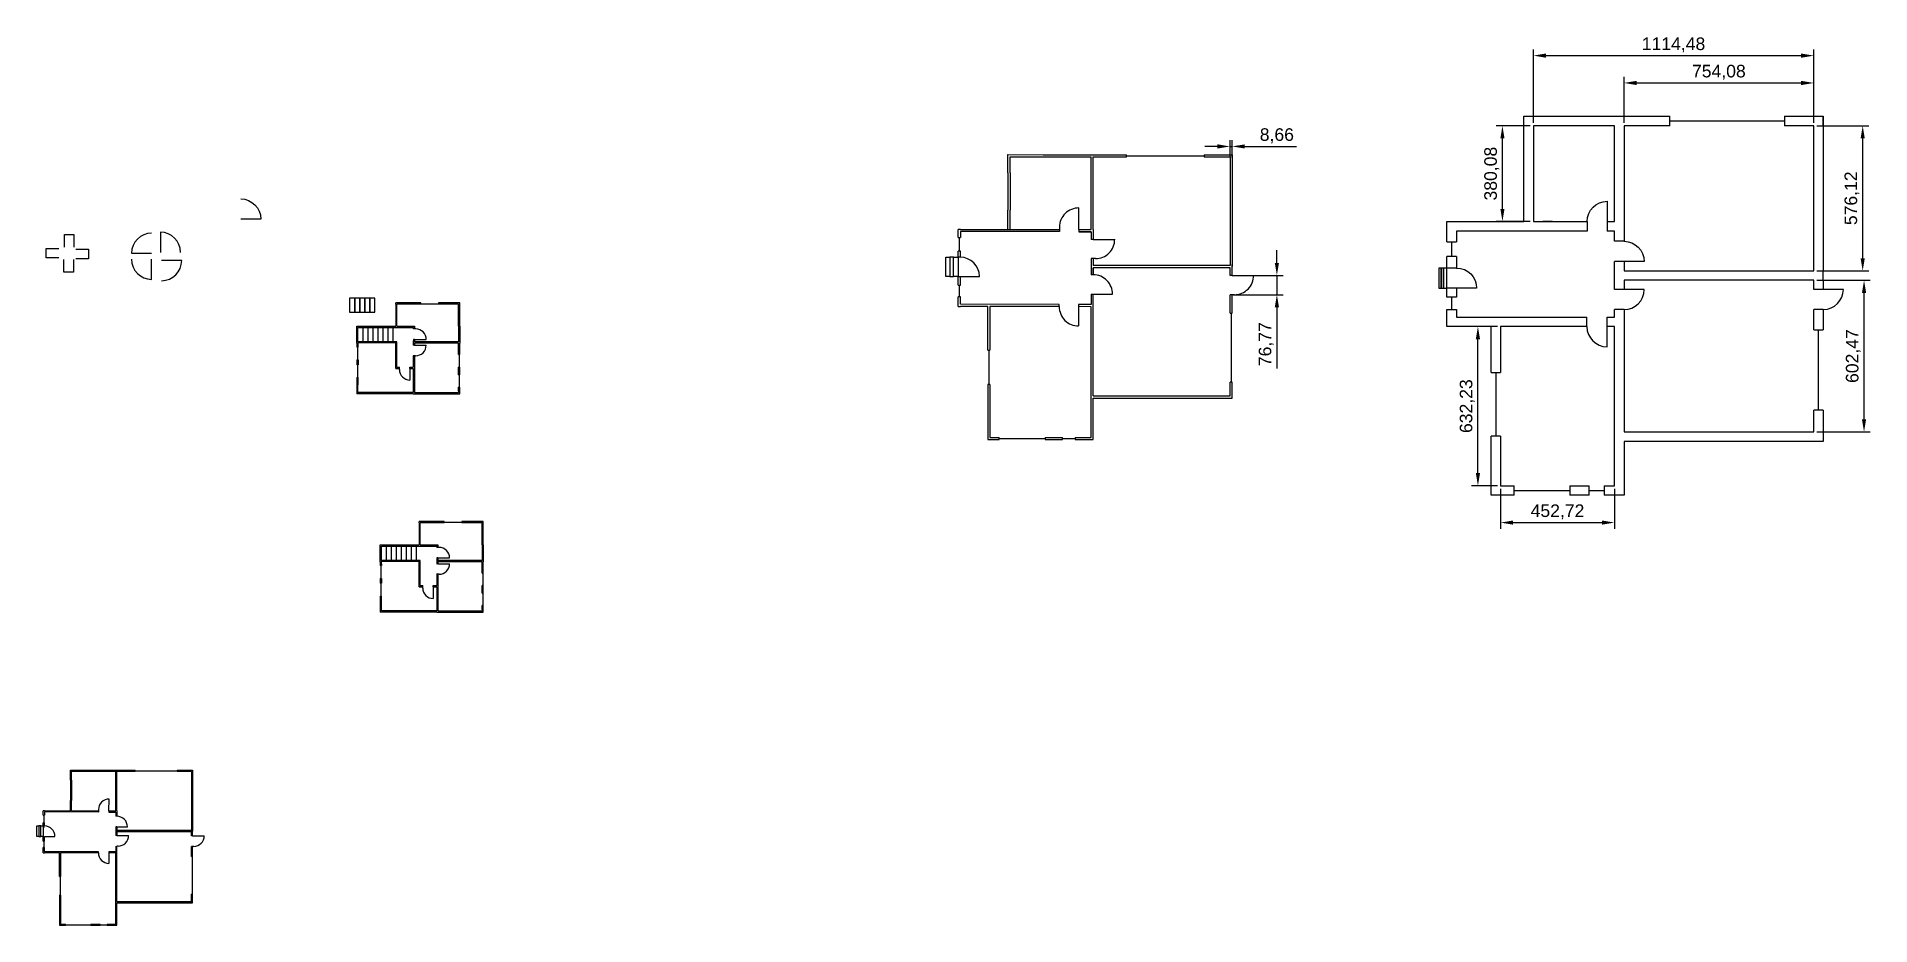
# Model space of a CAD drawing. Header units: millimetres. Extents: x 57 to 7346, y -998 to 2535.
import ezdxf

# ---------------------------------------------------------------- set-up
doc = ezdxf.new("R2010")
doc.units = ezdxf.units.MM
doc.styles.get("Standard").update_dxf_attribs({"font": 'arial.ttf'})
doc.dimstyles.new('М100', dxfattribs={"dimscale": 20, "dimtxt": 2.5, "dimasz": 2.5, "dimexe": 1.25, "dimexo": 0.625, "dimtad": 1, "dimtxsty": 'Standard', "dimcen": 2.5, "dimadec": 0, "dimazin": 0, "dimtfac": 1, "dimtmove": 0, "dimatfit": 3, "dimfxl": 1, "dimarcsym": 0})

# ---------------------------------------------------------------- blocks, each defined once
blk = doc.blocks.new('*D9')
at = {"color": 0, "lineweight": -2, "transparency": 16777216}
for p, q in [((4800.8, 2054.6), (4800.9, 2123.4)), ((4809.5, 2054.6), (4809.5, 2123.4)), ((4750.8, 2098.4), (4700.8, 2098.5)), ((4800.8, 2098.4), (4809.5, 2098.4)), ((4859.5, 2098.4), (5064.4, 2098.3))]:
    blk.add_line(p, q, dxfattribs=at)
at = {"color": 0, "transparency": 16777216}
for points in [[(4750.8, 2106.8), (4750.8, 2090.1), (4800.8, 2098.4)], [(4859.5, 2106.7), (4859.5, 2090.1), (4809.5, 2098.4)]]:
    blk.add_solid(points, dxfattribs=at)
at = {"layer": 'Defpoints', "color": 0, "transparency": 16777216}
for p in [(4800.8, 2042.1), (4809.5, 2098.4), (4809.5, 2042.1)]:
    blk.add_point(p, dxfattribs=at)
at = {"color": 0, "transparency": 16777216, "insert": (4987, 2140.9), "char_height": 50, "attachment_point": 5, "rotation": 359.97818}
blk.add_mtext('8,66', dxfattribs=at)
blk = doc.blocks.new('*D10')
at = {"color": 0, "lineweight": -2, "transparency": 16777216}
for p, q in [((4987.1, 1635.7), (4987.1, 1685.7)), ((4813.3, 1585.7), (5012.1, 1585.7)), ((4987.1, 1585.7), (4987.1, 1509)), ((4813.3, 1509), (5012.1, 1509)), ((4987.1, 1459), (4987.1, 1215.6))]:
    blk.add_line(p, q, dxfattribs=at)
at = {"color": 0, "transparency": 16777216}
for points in [[(4978.7, 1635.7), (4995.4, 1635.7), (4987.1, 1585.7)], [(4978.7, 1459), (4995.4, 1459), (4987.1, 1509)]]:
    blk.add_solid(points, dxfattribs=at)
at = {"layer": 'Defpoints', "color": 0, "transparency": 16777216}
for p in [(4800.8, 1585.7), (4800.8, 1509), (4987.1, 1509)]:
    blk.add_point(p, dxfattribs=at)
at = {"color": 0, "transparency": 16777216, "insert": (4944.5, 1312.3), "char_height": 50, "attachment_point": 5, "rotation": 90}
blk.add_mtext('76,77', dxfattribs=at)
blk = doc.blocks.new('*D13')
at = {"color": 0, "lineweight": -2, "transparency": 16777216}
for p, q in [((6006.6, 2192.8), (6006.6, 2484.3)), ((7121.1, 2192.8), (7121.1, 2484.3)), ((6056.6, 2459.3), (7071.1, 2459.3))]:
    blk.add_line(p, q, dxfattribs=at)
at = {"color": 0, "transparency": 16777216}
for points in [[(6056.6, 2467.7), (6056.6, 2451), (6006.6, 2459.3)], [(7071.1, 2467.7), (7071.1, 2451), (7121.1, 2459.3)]]:
    blk.add_solid(points, dxfattribs=at)
at = {"layer": 'Defpoints', "color": 0, "transparency": 16777216}
for p in [(7121.1, 2459.3), (6006.6, 2180.3), (7121.1, 2180.3)]:
    blk.add_point(p, dxfattribs=at)
at = {"color": 0, "transparency": 16777216, "insert": (6563.8, 2501.9), "char_height": 50, "attachment_point": 5}
blk.add_mtext('1114,48', dxfattribs=at)
blk = doc.blocks.new('*D14')
at = {"color": 0, "lineweight": -2, "transparency": 16777216}
for p, q in [((7133.6, 2180.3), (7340.7, 2180.3)), ((7315.7, 1654.2), (7315.7, 2130.3)), ((7133.6, 1604.2), (7340.7, 1604.2))]:
    blk.add_line(p, q, dxfattribs=at)
at = {"color": 0, "transparency": 16777216}
for points in [[(7307.4, 2130.3), (7324.1, 2130.3), (7315.7, 2180.3)], [(7307.4, 1654.2), (7324.1, 1654.2), (7315.7, 1604.2)]]:
    blk.add_solid(points, dxfattribs=at)
at = {"layer": 'Defpoints', "color": 0, "transparency": 16777216}
for p in [(7121.1, 2180.3), (7315.7, 2180.3), (7121.1, 1604.2)]:
    blk.add_point(p, dxfattribs=at)
at = {"color": 0, "transparency": 16777216, "insert": (7273.2, 1892.3), "char_height": 50, "attachment_point": 5, "rotation": 90}
blk.add_mtext('576,12', dxfattribs=at)
blk = doc.blocks.new('*D15')
at = {"color": 0, "lineweight": -2, "transparency": 16777216}
for p, q in [((6367, 2192.8), (6367, 2375.7)), ((6417, 2350.7), (7071.1, 2350.7)), ((7121.1, 2192.8), (7121.1, 2375.7))]:
    blk.add_line(p, q, dxfattribs=at)
at = {"color": 0, "transparency": 16777216}
for points in [[(6417, 2359), (6417, 2342.3), (6367, 2350.7)], [(7071.1, 2359), (7071.1, 2342.3), (7121.1, 2350.7)]]:
    blk.add_solid(points, dxfattribs=at)
at = {"layer": 'Defpoints', "color": 0, "transparency": 16777216}
for p in [(7121.1, 2350.7), (6367, 2180.3), (7121.1, 2180.3)]:
    blk.add_point(p, dxfattribs=at)
at = {"color": 0, "transparency": 16777216, "insert": (6744, 2393.2), "char_height": 50, "attachment_point": 5}
blk.add_mtext('754,08', dxfattribs=at)
blk = doc.blocks.new('*D16')
at = {"color": 0, "lineweight": -2, "transparency": 16777216}
for p, q in [((7133.6, 1566.2), (7346.1, 1566.2)), ((7321.1, 1013.7), (7321.1, 1516.2)), ((7133.6, 963.7), (7346.1, 963.7))]:
    blk.add_line(p, q, dxfattribs=at)
at = {"color": 0, "transparency": 16777216}
for points in [[(7312.8, 1516.2), (7329.4, 1516.2), (7321.1, 1566.2)], [(7312.8, 1013.7), (7329.4, 1013.7), (7321.1, 963.7)]]:
    blk.add_solid(points, dxfattribs=at)
at = {"layer": 'Defpoints', "color": 0, "transparency": 16777216}
for p in [(7121.1, 1566.2), (7321.1, 1566.2), (7121.1, 963.7)]:
    blk.add_point(p, dxfattribs=at)
at = {"color": 0, "transparency": 16777216, "insert": (7278.5, 1265), "char_height": 50, "attachment_point": 5, "rotation": 90}
blk.add_mtext('602,47', dxfattribs=at)
blk = doc.blocks.new('*D17')
at = {"color": 0, "lineweight": -2, "transparency": 16777216}
for p, q in [((5994.1, 2180.3), (5858.7, 2180.3)), ((5883.7, 1850.2), (5883.7, 2130.3)), ((5994.1, 1800.2), (5858.7, 1800.2))]:
    blk.add_line(p, q, dxfattribs=at)
at = {"color": 0, "transparency": 16777216}
for points in [[(5875.4, 2130.3), (5892, 2130.3), (5883.7, 2180.3)], [(5875.4, 1850.2), (5892, 1850.2), (5883.7, 1800.2)]]:
    blk.add_solid(points, dxfattribs=at)
at = {"layer": 'Defpoints', "color": 0, "transparency": 16777216}
for p in [(5883.7, 2180.3), (6006.6, 2180.3), (6006.6, 1800.2)]:
    blk.add_point(p, dxfattribs=at)
at = {"color": 0, "transparency": 16777216, "insert": (5841.1, 1990.3), "char_height": 50, "attachment_point": 5, "rotation": 90}
blk.add_mtext('380,08', dxfattribs=at)
blk = doc.blocks.new('*D18')
at = {"color": 0, "lineweight": -2, "transparency": 16777216}
for p, q in [((5863.8, 1382.2), (5761.2, 1382.2)), ((5786.2, 799.9), (5786.2, 1332.2)), ((5863.8, 749.9), (5761.2, 749.9))]:
    blk.add_line(p, q, dxfattribs=at)
at = {"color": 0, "transparency": 16777216}
for points in [[(5777.9, 1332.2), (5794.6, 1332.2), (5786.2, 1382.2)], [(5777.9, 799.9), (5794.6, 799.9), (5786.2, 749.9)]]:
    blk.add_solid(points, dxfattribs=at)
at = {"layer": 'Defpoints', "color": 0, "transparency": 16777216}
for p in [(5786.2, 1382.2), (5876.3, 1382.2), (5876.3, 749.9)]:
    blk.add_point(p, dxfattribs=at)
at = {"color": 0, "transparency": 16777216, "insert": (5743.7, 1066), "char_height": 50, "attachment_point": 5, "rotation": 90}
blk.add_mtext('632,23', dxfattribs=at)
blk = doc.blocks.new('*D19')
at = {"color": 0, "lineweight": -2, "transparency": 16777216}
for p, q in [((5876.3, 737.4), (5876.3, 578.1)), ((6329, 737.4), (6329, 578.1)), ((5926.3, 603.1), (6279, 603.1))]:
    blk.add_line(p, q, dxfattribs=at)
at = {"color": 0, "transparency": 16777216}
for points in [[(5926.3, 611.5), (5926.3, 594.8), (5876.3, 603.1)], [(6279, 611.5), (6279, 594.8), (6329, 603.1)]]:
    blk.add_solid(points, dxfattribs=at)
at = {"layer": 'Defpoints', "color": 0, "transparency": 16777216}
for p in [(5876.3, 749.9), (6329, 749.9), (6329, 603.1)]:
    blk.add_point(p, dxfattribs=at)
at = {"color": 0, "transparency": 16777216, "insert": (6102.6, 645.7), "char_height": 50, "attachment_point": 5}
blk.add_mtext('452,72', dxfattribs=at)

msp = doc.modelspace()

# ---------------------------------------------------------------- linework, layer by layer
for p, q in [((7004.337, 2199.31), (6548.713, 2199.31)), ((7159.074, 2180.31), (7159.074, 2218.31)), ((5968.593, 1800.233), (5968.593, 2168.31)), ((6006.593, 2168.31), (6006.593, 1800.233)), ((6328.997, 1800.233), (6328.997, 2168.31)), ((6366.997, 2168.31), (6366.997, 1800.233)), ((4058.646, 2065.646), (4136.169, 2065.532)), ((4058.646, 2056.984), (4136.169, 2056.87)), ((4136.169, 2065.532), (4160.057, 2065.515)), ((4224.559, 2056.836), (4248.447, 2056.827)), ((4248.338, 1768.187), (4248.447, 2056.82)), ((4256.998, 1768.186), (4257.108, 2056.816)), ((4389.837, 2061.097), (4697.711, 2060.98)), ((3917.61, 1993.237), (3917.61, 1844.671)), ((3926.273, 1993.237), (3926.273, 1844.671)), ((4199.152, 1768.277), (4200.162, 1853.702)), ((3728.786, 1768.275), (3720.124, 1768.276)), ((3926.273, 1768.275), (3926.273, 1768.275)), ((3926.273, 1768.275), (3926.273, 1768.275)), ((3926.273, 1768.275), (3926.277, 1768.237)), ((4122.387, 1769.064), (4122.373, 1759.735)), ((4122.491, 1777.846), (4122.387, 1769.064)), ((4199.152, 1768.277), (4199.152, 1759.533)), ((4248.334, 1759.525), (4248.334, 1759.537)), ((5663.189, 1719.722), (5663.189, 1750.233)), ((5701.189, 1750.233), (5701.189, 1719.722)), ((6082.593, 1800.233), (6044.593, 1800.233)), ((6220.295, 1800.233), (6220.295, 1762.233)), ((6300.295, 1800.233), (6300.295, 1762.233)), ((6328.997, 1721.42), (6328.997, 1750.233)), ((6366.997, 1750.233), (6366.997, 1721.42)), ((3724.455, 1735.939), (3724.455, 1682.039)), ((4257.094, 1729.049), (4248.476, 1729.063)), ((4257.094, 1729.049), (4342.525, 1729.049)), ((5682.189, 1660.281), (5682.189, 1719.722)), ((6366.997, 1721.42), (6328.997, 1721.42)), ((3727.969, 1652.315), (3727.975, 1652.315)), ((4257.018, 1652.281), (4248.355, 1652.294)), ((4248.355, 1652.294), (4248.355, 1588.272)), ((4265.757, 1652.281), (4256.974, 1652.281)), ((4257.186, 1588.272), (4257.189, 1615.901)), ((5663.189, 1614.992), (5663.189, 1660.281)), ((5701.189, 1614.992), (5663.189, 1614.992)), ((5701.189, 1660.281), (5701.189, 1614.992)), ((6366.997, 1641.42), (6328.997, 1641.42)), ((6328.997, 1529.645), (6328.997, 1641.42)), ((6366.997, 1641.42), (6366.997, 1604.194)), ((7159.074, 1566.194), (7159.074, 1604.194)), ((3720.031, 1587.096), (3720.124, 1587.096)), ((3720.031, 1581.321), (3804.741, 1581.325)), ((3724.455, 1547.171), (3724.455, 1500.302)), ((4257.188, 1588.272), (4248.405, 1588.272)), ((4809.48, 1585.733), (4800.817, 1585.733)), ((4809.48, 1585.733), (4894.911, 1585.733)), ((5701.189, 1535.001), (5663.189, 1535.001)), ((5663.189, 1499.704), (5663.189, 1535.001)), ((5701.189, 1535.001), (5701.189, 1499.704)), ((6366.997, 1566.194), (6366.997, 1529.645)), ((1484.259, 1471.15), (1484.259, 1476.15)), ((1489.193, 1383.425), (1489.193, 1471.15)), ((1583.991, 1472.906), (1654.557, 1472.906)), ((3720.124, 1462.221), (3728.773, 1462.207)), ((3837.61, 1288.585), (3837.624, 1462.221)), ((3846.273, 1462.207), (3846, 1288.585)), ((4121.902, 1461.469), (4121.902, 1470.252)), ((4198.671, 1470.132), (4198.671, 1384.701)), ((4248.526, 1511.503), (4333.957, 1511.503)), ((4257.172, 1470.04), (4257.177, 1511.503)), ((4809.48, 1508.964), (4800.817, 1508.964)), ((4818.142, 1508.964), (4809.36, 1508.964)), ((5682.189, 1450.578), (5682.189, 1499.704)), ((6366.997, 1529.645), (6328.997, 1529.645)), ((7159.074, 1530.157), (7121.074, 1530.157)), ((4805.149, 1436.055), (4805.149, 1161.433)), ((5663.189, 1382.155), (5663.189, 1450.578)), ((5701.189, 1450.578), (5701.189, 1420.155)), ((6219.508, 1382.155), (6219.508, 1420.155)), ((6299.508, 1382.155), (6299.508, 1420.155)), ((6328.997, 1420.155), (6328.997, 1449.645)), ((6366.997, 1449.645), (6328.997, 1449.645)), ((6366.997, 1449.645), (6366.997, 1382.155)), ((7159.074, 1450.157), (7121.074, 1450.157)), ((1329.366, 1316.165), (1329.366, 1301.085)), ((1334.366, 1321.212), (1354.366, 1321.212)), ((1334.366, 1321.212), (1354.366, 1321.212)), ((1354.366, 1321.212), (1354.366, 1378.425)), ((1354.366, 1321.212), (1374.315, 1321.212)), ((1374.272, 1326.39), (1374.272, 1378.425)), ((1374.315, 1321.212), (1374.272, 1326.39)), ((1374.315, 1321.212), (1374.315, 1321.212)), ((1374.315, 1321.212), (1394.315, 1321.212)), ((1394.315, 1321.212), (1394.315, 1378.425)), ((1394.315, 1321.212), (1414.315, 1321.212)), ((1414.315, 1321.212), (1414.315, 1378.425)), ((1414.315, 1321.212), (1434.315, 1321.212)), ((1434.315, 1321.212), (1434.315, 1378.425)), ((1434.315, 1321.212), (1454.315, 1321.212)), ((1454.315, 1321.212), (1453.786, 1378.142)), ((1454.315, 1321.212), (1474.315, 1321.212)), ((1474.315, 1321.212), (1474.315, 1378.333)), ((1554.193, 1378.425), (1554.193, 1373.063)), ((1554.473, 1331.243), (1554.193, 1321.097)), ((1559.193, 1373.063), (1554.473, 1373.063)), ((1559.193, 1331.243), (1554.473, 1331.243)), ((1563.911, 1373.063), (1559.127, 1373.063)), ((1559.193, 1331.243), (1605.732, 1331.243)), ((1734.51, 1311.097), (1734.51, 1316.097)), ((5701.189, 1382.155), (5663.189, 1382.155)), ((5838.272, 1199.266), (5838.272, 1332.608)), ((5876.272, 1332.608), (5876.272, 1199.266)), ((6328.997, 963.727), (6328.997, 1331.804)), ((6366.997, 1331.804), (6366.997, 963.727)), ((7140.074, 1050.154), (7140.074, 1369.237)), ((1329.366, 1249.861), (1329.366, 1230.525)), ((1331.887, 1301.085), (1331.887, 1249.861)), ((1558.785, 1307.983), (1554.066, 1307.983)), ((1558.785, 1266.163), (1554.066, 1266.163)), ((1563.504, 1266.163), (1558.719, 1266.163)), ((1558.785, 1307.983), (1605.324, 1307.983)), ((1737.01, 1270.973), (1737.01, 1220.96)), ((3841.942, 1288.585), (3841.942, 1152.319)), ((1329.366, 1179.758), (1329.366, 1115.625)), ((1331.973, 1230.525), (1331.973, 1179.758)), ((1489.193, 1221.228), (1498.841, 1221.228)), ((1498.841, 1216.322), (1498.841, 1221.041)), ((1498.841, 1211.603), (1498.841, 1216.388)), ((1540.662, 1216.322), (1540.662, 1221.041)), ((1540.662, 1221.041), (1554.193, 1221.041)), ((1540.662, 1216.322), (1540.662, 1169.783)), ((1737.01, 1190.729), (1737.01, 1141.846)), ((5857.272, 1199.266), (5857.272, 947.057)), ((1329.366, 1115.625), (1329.614, 1115.625)), ((1554.193, 1115.625), (1739.51, 1115.625)), ((1734.51, 1125.625), (1734.51, 1120.625)), ((1739.51, 1115.625), (1739.51, 1120.625)), ((4373.436, 1106.864), (4703.838, 1106.864)), ((4373.436, 1098.202), (4703.838, 1098.202)), ((3882.577, 937.323), (4065.707, 937.323)), ((4134.564, 937.323), (4185.543, 937.323)), ((4257.172, 932.992), (4257.172, 941.654)), ((5838.272, 749.928), (5838.272, 947.057)), ((5876.272, 947.057), (5876.272, 749.928)), ((5930.578, 730.928), (6151.393, 730.928)), ((6228.149, 730.928), (6288.469, 730.928)), ((1577.255, 602.703, 80), (1577.255, 607.703, 80)), ((1582.189, 514.977, 80), (1582.189, 602.703, 80)), ((1676.988, 605.203, 80), (1747.553, 605.203, 80)), ((1422.363, 447.718, 80), (1422.363, 432.637, 80)), ((1427.363, 452.764, 80), (1447.363, 452.764, 80)), ((1427.363, 452.764, 80), (1447.363, 452.764, 80)), ((1447.363, 452.764, 80), (1447.363, 509.977, 80)), ((1447.363, 452.764, 80), (1467.312, 452.764, 80)), ((1467.269, 457.942, 80), (1467.269, 509.977, 80)), ((1467.312, 452.764, 80), (1467.269, 457.942, 80)), ((1467.312, 452.764, 80), (1467.312, 452.764, 80)), ((1467.312, 452.764, 80), (1487.312, 452.764, 80)), ((1487.312, 452.764, 80), (1487.312, 509.977, 80)), ((1487.312, 452.764, 80), (1507.312, 452.764, 80)), ((1507.312, 452.764, 80), (1507.312, 509.977, 80)), ((1507.312, 452.764, 80), (1527.312, 452.764, 80)), ((1527.312, 452.764, 80), (1527.312, 509.977, 80)), ((1527.312, 452.764, 80), (1547.312, 452.764, 80)), ((1547.312, 452.764, 80), (1546.782, 509.694, 80)), ((1547.312, 452.764, 80), (1567.312, 452.764, 80)), ((1567.312, 452.764, 80), (1567.312, 509.885, 80)), ((1651.781, 439.535, 80), (1647.062, 439.535, 80)), ((1647.189, 509.977, 80), (1647.189, 504.616, 80)), ((1647.189, 504.616, 80), (1647.47, 504.616, 80)), ((1647.47, 462.795, 80), (1647.189, 452.649, 80)), ((1652.189, 504.616, 80), (1647.47, 504.616, 80)), ((1652.189, 462.795, 80), (1647.47, 462.795, 80)), ((1651.781, 439.535, 80), (1698.321, 439.535, 80)), ((1656.908, 504.616, 80), (1652.123, 504.616, 80)), ((1652.189, 462.795, 80), (1698.729, 462.795, 80)), ((1827.507, 442.649, 80), (1827.507, 447.649, 80)), ((1422.363, 381.413, 80), (1422.363, 362.077, 80)), ((1424.883, 432.637, 80), (1424.883, 381.413, 80)), ((1651.781, 397.715, 80), (1647.062, 397.715, 80)), ((1656.5, 397.715, 80), (1651.716, 397.715, 80)), ((1830.007, 402.526, 80), (1830.007, 352.513, 80)), ((1422.363, 311.31, 80), (1422.363, 247.177, 80)), ((1424.969, 362.077, 80), (1424.969, 311.31, 80)), ((1582.189, 352.78, 80), (1591.838, 352.78, 80)), ((1591.838, 347.875, 80), (1591.838, 352.594, 80)), ((1591.838, 343.156, 80), (1591.838, 347.94, 80)), ((1633.658, 347.875, 80), (1633.658, 352.594, 80)), ((1633.658, 352.594, 80), (1647.189, 352.594, 80)), ((1633.658, 347.875, 80), (1633.658, 301.335, 80)), ((1830.007, 322.281, 80), (1830.007, 273.399, 80)), ((1422.363, 247.177, 80), (1422.61, 247.177, 80)), ((1647.189, 247.177, 80), (1832.507, 247.177, 80)), ((1827.507, 257.177, 80), (1827.507, 252.177, 80)), ((1832.507, 247.177, 80), (1832.507, 252.177, 80)), ((191.155, -420.138), (191.155, -501.071)), ((195.874, -420.138), (195.874, -501.071)), ((267.986, -380.692), (310.217, -380.754)), ((267.986, -385.411), (310.217, -385.473)), ((310.217, -380.754), (323.231, -380.764)), ((358.369, -385.492), (371.382, -385.497)), ((371.323, -542.736), (371.382, -385.501)), ((376.04, -542.737), (376.1, -385.503)), ((448.406, -383.171), (616.124, -383.235)), ((344.528, -542.688), (345.079, -496.151)), ((88.291, -542.22), (83.526, -542.22)), ((85.932, -560.304), (85.932, -589.667)), ((191.155, -542.689), (191.155, -542.689)), ((191.155, -542.689), (191.155, -542.706)), ((195.874, -542.689), (195.874, -542.689)), ((195.874, -542.689), (195.874, -542.689)), ((195.874, -542.689), (195.877, -542.709)), ((302.71, -542.259), (302.702, -547.341)), ((302.766, -537.475), (302.71, -542.259)), ((344.528, -542.688), (344.528, -547.451)), ((371.321, -547.455), (371.321, -547.449)), ((376.093, -564.057), (371.398, -564.05)), ((83.522, -641.388), (83.572, -641.388)), ((83.967, -605.859), (83.572, -605.859)), ((83.967, -605.859), (88.324, -605.859)), ((88.291, -602.713), (88.291, -602.713)), ((88.291, -602.713), (88.291, -602.715)), ((88.291, -644.534), (129.668, -644.532)), ((88.291, -644.534), (88.291, -644.534)), ((371.308, -621.003), (371.427, -621.046)), ((376.051, -605.878), (371.332, -605.871)), ((376.144, -640.747), (371.359, -640.747)), ((371.425, -606.146), (417.964, -606.146)), ((376.093, -641.07), (422.632, -641.07)), ((376.143, -640.747), (376.145, -625.696)), ((677.011, -642.13), (672.292, -642.13)), ((677.011, -642.13), (723.551, -642.13)), ((83.572, -709.825), (83.572, -709.415)), ((83.572, -709.825), (88.284, -709.825)), ((85.932, -663.138), (85.932, -688.67)), ((88.291, -704.704), (88.291, -705.04)), ((147.574, -804.005), (147.582, -709.415)), ((152.293, -709.423), (152.145, -804.005)), ((302.445, -709.825), (302.445, -705.04)), ((344.266, -705.106), (344.266, -751.645)), ((380.812, -682.891), (376.027, -682.891)), ((376.135, -705.156), (376.138, -682.568)), ((677.011, -683.951), (672.292, -683.951)), ((674.652, -723.669), (674.652, -873.273)), ((681.73, -683.951), (676.946, -683.951)), ((149.934, -804.005), (149.934, -878.238)), ((439.472, -903), (619.462, -903)), ((439.472, -907.719), (619.462, -907.719)), ((172.07, -995.359), (271.833, -995.359)), ((309.343, -995.359), (337.115, -995.359)), ((376.135, -997.719), (376.135, -993))]:
    msp.add_line(p, q)
for points in [[(5968.593, 2168.31), (5968.593, 2218.31), (6006.593, 2218.31)], [(6006.593, 2218.31), (6548.713, 2218.31)], [(6328.997, 2218.31), (6366.997, 2218.31)], [(6548.713, 2180.31), (6548.713, 2218.31)], [(7004.337, 2218.31), (7004.337, 2180.31)], [(7004.337, 2218.31), (7159.074, 2218.31)], [(7159.074, 2218.31), (7159.074, 1604.194)], [(6328.997, 2180.31), (6006.593, 2180.31)], [(6006.593, 2180.31), (6006.593, 2168.31)], [(6328.997, 2168.31), (6328.997, 2180.31)], [(6366.997, 2180.31), (6366.997, 2168.31)], [(6548.713, 2180.31), (6366.997, 2180.31)], [(7121.074, 2180.31), (7004.337, 2180.31)], [(7121.074, 1604.194), (7121.074, 2180.31)], [(3917.576, 1993.254), (3917.576, 2065.7), (4058.646, 2065.646)], [(3926.238, 1993.254), (3926.238, 2057.034), (4058.646, 2056.984)], [(4136.169, 2056.87), (4224.559, 2056.836)], [(4160.057, 2065.515), (4389.837, 2065.428)], [(4697.711, 2056.648), (4800.817, 2056.609), (4800.817, 1624.509), (4256.974, 1624.509)], [(4257.108, 2056.816), (4389.837, 2056.766)], [(4389.837, 2056.766), (4389.837, 2065.428)], [(4697.711, 2065.311), (4809.48, 2065.268), (4809.48, 1620.559)], [(4697.711, 2065.311), (4697.711, 2056.648)], [(3917.61, 1768.275), (3917.61, 1844.671)], [(3926.273, 1768.275), (3926.273, 1844.671)], [(3720.124, 1735.939), (3720.124, 1768.276)], [(3728.786, 1768.275), (3941.465, 1768.239)], [(4122.373, 1759.735), (3728.786, 1760.353), (3728.786, 1735.939)], [(3941.421, 1768.239), (4122.386, 1768.239)], [(3950.132, 1768.237), (4122.386, 1768.209)], [(4199.152, 1768.239), (4248.338, 1768.239)], [(4199.152, 1768.196), (4248.338, 1768.187)], [(4248.334, 1759.525), (4248.334, 1759.537), (4199.152, 1759.615)], [(4199.152, 1759.533), (4248.524, 1759.525), (4248.476, 1729.063)], [(4256.998, 1768.239), (4257.108, 1768.239)], [(4256.998, 1768.186), (4257.199, 1768.186), (4257.138, 1729.049)], [(5663.189, 1750.233), (5663.189, 1800.233), (5701.189, 1800.233)], [(5701.189, 1800.233), (5968.593, 1800.233)], [(5701.189, 1762.233), (5701.189, 1750.233)], [(6220.295, 1762.233), (5701.189, 1762.233)], [(6006.593, 1800.233), (6220.295, 1800.233)], [(6300.295, 1800.233), (6328.997, 1800.233)], [(6328.997, 1762.233), (6300.295, 1762.233)], [(6328.997, 1750.233), (6328.997, 1762.233)], [(6366.997, 1800.233), (6366.997, 1800.233), (6366.997, 1750.233)], [(145.149, 1654.927), (95.149, 1654.927), (95.149, 1692.927), (145.149, 1692.927)], [(167.459, 1698.076), (167.459, 1748.076), (205.459, 1748.076), (205.459, 1698.076)], [(213.004, 1689.52), (263.004, 1689.52), (263.004, 1651.52), (213.004, 1651.52)], [(3720.124, 1735.939), (3728.786, 1735.939)], [(3728.786, 1658.09), (3720.124, 1658.09), (3720.124, 1682.039)], [(3728.786, 1682.039), (3720.124, 1682.039)], [(3728.786, 1658.09), (3728.786, 1682.039)], [(5663.189, 1719.722), (5701.189, 1719.722)], [(203.025, 1648.972), (203.025, 1598.972), (165.025, 1598.972), (165.025, 1648.972)], [(4257.018, 1652.281), (4256.974, 1624.509)], [(4256.979, 1652.281), (4256.979, 1652.281)], [(4800.817, 1585.733), (4800.817, 1615.901), (4257.189, 1615.901), (4257.188, 1588.272)], [(4809.48, 1585.733), (4809.48, 1629.222), (4809.48, 1629.222)], [(5701.189, 1660.281), (5663.189, 1660.281)], [(6366.997, 1604.194), (7121.074, 1604.194)], [(3720.124, 1547.171), (3720.124, 1581.322)], [(3720.124, 1547.171), (3728.786, 1547.171)], [(3728.786, 1547.171), (3728.786, 1581.321)], [(7121.074, 1566.194), (6366.997, 1566.194)], [(7121.074, 1530.157), (7121.074, 1566.194)], [(7159.074, 1566.194), (7159.074, 1530.157)], [(1583.991, 1476.15), (1484.259, 1476.15)], [(1484.259, 1471.15), (1484.259, 1383.425)], [(1583.991, 1471.15), (1489.193, 1471.15)], [(1583.991, 1471.15), (1583.991, 1476.15)], [(1739.51, 1383.425), (1739.51, 1476.15), (1654.557, 1476.15)], [(1654.557, 1476.15), (1654.557, 1471.15)], [(1734.51, 1383.425), (1734.51, 1471.15), (1654.557, 1471.15)], [(3720.124, 1470.883), (3720.111, 1470.883)], [(3720.124, 1462.221), (3720.124, 1462.221), (3720.124, 1500.302)], [(3728.786, 1500.302), (3720.124, 1500.302)], [(3837.624, 1462.036), (3728.773, 1462.207)], [(3728.786, 1470.869), (3728.786, 1500.302)], [(4121.902, 1470.252), (3728.786, 1470.869)], [(4121.902, 1461.59), (3846.272, 1462.023)], [(4185.543, 941.654), (4248.51, 941.654), (4248.51, 1461.391), (4198.671, 1461.469)], [(4248.525, 1470.053), (4198.671, 1470.132)], [(4248.525, 1470.053), (4198.671, 1470.132)], [(4248.512, 1461.391), (4198.671, 1461.469)], [(4248.527, 1511.503), (4248.525, 1470.053)], [(4257.172, 1106.864), (4257.172, 1470.04)], [(4800.817, 1436.055), (4800.817, 1508.964)], [(4809.48, 1436.055), (4809.48, 1508.964)], [(5701.189, 1499.704), (5663.189, 1499.704)], [(4800.817, 1436.055), (4809.48, 1436.055)], [(5663.189, 1450.578), (5701.189, 1450.578)], [(5701.189, 1420.155), (6219.508, 1420.155)], [(6299.508, 1420.155), (6328.997, 1420.155)], [(7121.074, 1369.237), (7121.074, 1450.157)], [(7159.074, 1450.157), (7159.074, 1369.237)], [(1329.366, 1316.165), (1329.402, 1383.508), (1484.259, 1383.425)], [(1489.193, 1221.228), (1489.193, 1321.212), (1334.366, 1321.212), (1334.366, 1378.425), (1484.193, 1378.425), (1554.193, 1378.425)], [(1484.193, 1317.605), (1334.366, 1317.816)], [(1334.366, 1317.816), (1334.407, 1301.085)], [(1484.169, 1383.425), (1484.259, 1383.425)], [(1484.193, 1221.228), (1484.193, 1317.605)], [(1484.193, 1216.228), (1484.193, 1317.605)], [(1489.193, 1383.471), (1489.193, 1383.425)], [(1489.193, 1383.425), (1559.193, 1383.425), (1559.193, 1373.063)], [(1489.193, 1383.425), (1559.193, 1383.425)], [(1489.193, 1378.425), (1554.193, 1378.425)], [(1554.193, 1321.097), (1554.193, 1307.983)], [(1734.51, 1383.425), (1734.51, 1321.097), (1559.193, 1321.097), (1559.193, 1331.243)], [(1559.193, 1373.063), (1559.193, 1383.425)], [(1559.193, 1331.243), (1559.193, 1321.097)], [(1559.193, 1316.097), (1559.193, 1307.983)], [(1734.51, 1316.097), (1559.193, 1316.097)], [(1734.51, 1316.097), (1559.193, 1316.097), (1559.193, 1307.983)], [(1739.51, 1383.425), (1739.51, 1316.097)], [(1739.51, 1270.973), (1739.51, 1316.097)], [(5838.272, 1382.155), (5701.189, 1382.155)], [(5838.272, 1332.608), (5838.272, 1382.155)], [(5876.272, 1382.155), (5876.272, 1332.608)], [(6219.508, 1382.155), (5876.272, 1382.155)], [(6328.997, 1382.155), (6299.508, 1382.155)], [(6328.997, 1331.317), (6328.997, 1382.155)], [(6366.997, 1382.155), (6366.997, 1331.317)], [(7121.074, 1369.237), (7159.074, 1369.237)], [(1334.407, 1301.085), (1329.366, 1301.085)], [(1329.366, 1249.861), (1334.532, 1249.861)], [(1334.532, 1249.861), (1334.579, 1230.525)], [(1554.193, 1266.163), (1554.193, 1221.228)], [(1559.193, 1266.163), (1559.193, 1216.228)], [(1559.193, 1266.163), (1559.193, 1120.625), (1734.51, 1120.625)], [(1734.51, 1270.973), (1734.51, 1311.097)], [(1734.51, 1270.973), (1739.51, 1270.973)], [(3837.61, 1288.585), (3846.273, 1288.585)], [(1334.579, 1230.525), (1329.366, 1230.525)], [(1329.366, 1179.758), (1334.465, 1179.758)], [(1554.193, 1120.625), (1334.223, 1120.478), (1334.465, 1179.758)], [(1498.841, 1216.228), (1484.193, 1216.228)], [(1484.193, 1216.228), (1498.841, 1216.228)], [(1554.193, 1216.228), (1540.662, 1216.228)], [(1540.662, 1216.228), (1554.193, 1216.228)], [(1554.193, 1216.228), (1554.193, 1120.625)], [(1554.193, 1211.228), (1554.193, 1125.625)], [(1559.193, 1216.228), (1559.193, 1120.625)], [(1734.51, 1190.729), (1734.51, 1220.96)], [(1739.51, 1220.96), (1734.51, 1220.96)], [(1734.51, 1190.729), (1739.51, 1190.729)], [(1739.51, 1190.729), (1739.51, 1220.96)], [(5838.272, 1199.266), (5876.272, 1199.266)], [(1554.193, 1115.625), (1329.614, 1115.625)], [(1734.51, 1125.625), (1734.51, 1141.846)], [(1739.51, 1141.846), (1734.51, 1141.846)], [(1739.51, 1120.625), (1739.51, 1141.846)], [(3837.61, 1152.319), (3837.61, 932.992), (3882.577, 932.992)], [(3846.273, 1152.319), (3837.61, 1152.319)], [(3846.273, 1152.319), (3846.273, 941.654)], [(4257.172, 1106.864), (4373.436, 1106.864)], [(4257.172, 941.654), (4257.172, 1098.202)], [(4257.172, 1098.202), (4373.436, 1098.202)], [(4703.838, 1106.864), (4800.817, 1106.864), (4800.817, 1161.433)], [(4703.838, 1098.202), (4809.48, 1098.202), (4809.48, 1161.433)], [(4809.48, 1161.433), (4800.817, 1161.433)], [(7121.074, 963.727), (7121.074, 1050.154)], [(7159.074, 1050.154), (7159.074, 925.727), (7121.074, 925.727)], [(7159.074, 1050.154), (7121.074, 1050.154)], [(6328.997, 925.727), (6328.997, 963.727)], [(6366.997, 963.727), (7121.074, 963.727)], [(3846.273, 941.654), (3882.577, 941.654)], [(3882.577, 932.992), (3882.577, 941.654)], [(4065.707, 941.654), (4134.564, 941.654)], [(4065.707, 941.654), (4065.707, 932.992)], [(4065.707, 932.992), (4134.564, 932.992)], [(4134.564, 932.992), (4134.564, 941.654)], [(4185.543, 941.654), (4185.543, 932.992)], [(4185.543, 932.992), (4257.172, 932.992)], [(4248.51, 941.654), (4248.51, 941.654)], [(4257.172, 941.654), (4257.172, 941.654)], [(5876.272, 947.057), (5838.272, 947.057)], [(6366.997, 925.727), (6366.997, 711.928), (6288.469, 711.928)], [(6288.469, 749.928), (6328.997, 749.928), (6328.997, 925.727)], [(7121.074, 925.727), (6366.997, 925.727)], [(5930.578, 711.928), (5838.272, 711.928), (5838.272, 749.928)], [(5876.272, 749.928), (5930.578, 749.928)], [(5930.578, 711.928), (5930.578, 749.928)], [(6151.393, 749.928), (6228.149, 749.928)], [(6151.393, 749.928), (6151.393, 711.928)], [(6228.149, 711.928), (6228.149, 749.928)], [(6288.469, 749.928), (6288.469, 711.928)], [(6228.149, 711.928), (6151.393, 711.928)], [(191.136, -420.129), (191.136, -380.663), (267.986, -380.692)], [(195.855, -420.129), (195.855, -385.384), (267.986, -385.411)], [(310.217, -385.473), (358.369, -385.492)], [(323.231, -380.764), (448.406, -380.811)], [(376.04, -542.708), (376.1, -542.708), (376.1, -385.503)], [(376.1, -385.503), (448.406, -385.53)], [(448.406, -385.53), (448.406, -380.811)], [(616.124, -380.875), (677.011, -380.898), (677.011, -623.158)], [(616.124, -380.875), (616.124, -385.594)], [(616.124, -385.594), (672.292, -385.615), (672.292, -621.007)], [(191.155, -542.689), (191.155, -501.071)], [(195.874, -542.689), (195.874, -501.071)], [(83.572, -560.304), (83.572, -542.22)], [(83.572, -560.304), (88.291, -560.304)], [(88.291, -542.22), (191.155, -542.706)], [(302.702, -547.341), (88.291, -547.004), (88.291, -560.304)], [(195.876, -542.707), (204.15, -542.708)], [(204.126, -542.708), (302.709, -542.708)], [(208.872, -542.709), (302.709, -542.725)], [(344.528, -542.732), (371.323, -542.736)], [(371.321, -547.455), (371.321, -547.449), (344.528, -547.407)], [(344.528, -547.451), (371.424, -547.455), (371.398, -564.05)], [(376.04, -542.737), (376.15, -542.737), (376.117, -564.057)], [(88.291, -589.667), (83.572, -589.667)], [(83.572, -602.713), (83.572, -589.667)], [(83.572, -663.138), (83.572, -644.534)], [(88.291, -602.713), (88.291, -589.667)], [(88.291, -663.138), (88.291, -644.534)], [(371.332, -605.871), (371.308, -621.003)], [(371.427, -621.046), (371.427, -640.747)], [(376.051, -605.878), (376.027, -621.007)], [(376.027, -621.007), (376.03, -605.878)], [(672.292, -621.007), (376.027, -621.007)], [(672.292, -642.13), (672.292, -625.696), (376.145, -625.696), (376.144, -640.747)], [(677.011, -642.13), (677.011, -618.439), (677.011, -618.439)], [(83.572, -704.696), (83.565, -704.696)], [(83.572, -663.138), (88.291, -663.138)], [(88.291, -688.67), (83.572, -688.67)], [(83.572, -709.415), (83.572, -709.415), (83.572, -688.67)], [(147.582, -709.516), (88.284, -709.423)], [(88.291, -704.704), (88.291, -688.67)], [(302.445, -705.04), (88.291, -705.04)], [(302.445, -709.759), (152.293, -709.523)], [(337.115, -993), (371.416, -993), (371.416, -709.867), (344.266, -709.825)], [(371.425, -705.148), (344.266, -705.106)], [(371.425, -705.148), (344.266, -705.106)], [(371.418, -709.867), (344.266, -709.825)], [(371.426, -682.568), (371.425, -705.148)], [(376.135, -903), (376.135, -705.156)], [(672.292, -723.669), (672.292, -683.951)], [(672.292, -723.669), (677.011, -723.669)], [(677.011, -723.669), (677.011, -683.951)], [(147.574, -804.005), (152.293, -804.005)], [(619.462, -903), (672.292, -903), (672.292, -873.273)], [(619.462, -907.719), (677.011, -907.719), (677.011, -873.273)], [(677.011, -873.273), (672.292, -873.273)], [(147.574, -878.238), (147.574, -997.719), (172.07, -997.719)], [(152.293, -878.238), (147.574, -878.238)], [(152.293, -878.238), (152.293, -993)], [(376.135, -903), (439.472, -903)], [(376.135, -993), (376.135, -907.719)], [(376.135, -907.719), (439.472, -907.719)], [(152.293, -993), (172.07, -993)], [(172.07, -997.719), (172.07, -993)], [(271.833, -993), (271.833, -997.719)], [(271.833, -993), (309.343, -993)], [(271.833, -997.719), (309.343, -997.719)], [(309.343, -997.719), (309.343, -993)], [(337.115, -993), (337.115, -997.719)], [(337.115, -997.719), (376.135, -997.719)], [(371.416, -993), (371.416, -993)], [(376.135, -993), (376.135, -993)]]:
    msp.add_lwpolyline(points)
for points in [[(868.114, 1889.819, -0.41421356), (948.114, 1809.819), (868.114, 1809.819)], [(6220.295, 1800.233, -0.41421356), (6300.295, 1880.233), (6300.295, 1800.233)], [(513.91, 1753.588, 0.41421356), (433.91, 1673.588), (513.91, 1673.588)], [(628.9, 1677.355, 0.41421356), (548.9, 1757.355), (548.9, 1677.355)], [(6366.997, 1721.42, -0.41421356), (6446.997, 1641.42), (6366.997, 1641.42)], [(433.91, 1649.989, 0.41421356), (513.91, 1569.989), (513.91, 1649.989)], [(553.612, 1564.763, 0.41421356), (633.612, 1644.763), (553.612, 1644.763)], [(5701.189, 1615.001, -0.41421356), (5781.189, 1535.001), (5701.189, 1535.001)], [(6366.997, 1449.645, 0.41421356), (6446.997, 1529.645), (6366.997, 1529.645)], [(7159.074, 1450.157, 0.41421356), (7239.074, 1530.157), (7159.074, 1530.157)], [(6219.508, 1382.155, 0.41421356), (6299.508, 1302.155), (6299.508, 1382.155)]]:
    msp.add_lwpolyline(points, format="xyb")
for points in [[(3687.502, 1581.322), (3671.531, 1581.322), (3671.531, 1658.091), (3687.502, 1658.091)], [(3702.204, 1658.091), (3687.502, 1658.091), (3687.502, 1581.322), (3702.204, 1581.322)], [(3720.124, 1581.322), (3702.204, 1581.322), (3702.204, 1658.091), (3720.124, 1658.091)], [(5640.17, 1614.992), (5630.378, 1614.992), (5630.378, 1535.001), (5640.17, 1535.001)], [(5649.97, 1614.992), (5640.178, 1614.992), (5640.178, 1535.001), (5649.97, 1535.001)], [(5663.189, 1614.992), (5650.014, 1614.992), (5650.014, 1535.001), (5663.189, 1535.001)], [(1300.492, 1439.64), (1321.235, 1439.64), (1321.235, 1495.236), (1300.492, 1495.269)], [(1321.235, 1439.64), (1341.235, 1439.64), (1341.236, 1495.205), (1321.236, 1495.236)], [(1341.235, 1439.64), (1361.235, 1439.64), (1361.235, 1495.174), (1341.235, 1495.205)], [(1361.235, 1439.64), (1381.235, 1439.64), (1381.235, 1495.142), (1361.235, 1495.174)], [(1381.235, 1439.64), (1401.235, 1439.64), (1401.235, 1495.111), (1381.235, 1495.142)], [(65.801, -644.534), (57.101, -644.534), (57.101, -602.713), (65.801, -602.713)], [(73.81, -602.713), (65.801, -602.713), (65.801, -644.534), (73.81, -644.534)], [(83.572, -644.534), (73.81, -644.534), (73.81, -602.713), (83.572, -602.713)]]:
    msp.add_lwpolyline(points, close=True)
at = {"elevation": 80}
for points in [[(1676.988, 607.703), (1577.255, 607.703)], [(1577.255, 602.703), (1577.255, 514.977)], [(1676.988, 602.703), (1582.189, 602.703)], [(1676.988, 602.703), (1676.988, 607.703)], [(1832.507, 514.977), (1832.507, 607.703), (1747.553, 607.703)], [(1747.553, 607.703), (1747.553, 602.703)], [(1827.507, 514.977), (1827.507, 602.703), (1747.553, 602.703)], [(1422.363, 447.718), (1422.607, 515.024), (1577.255, 514.978)], [(1577.166, 514.977), (1577.255, 514.977)], [(1582.189, 515.024), (1582.189, 514.977)], [(1582.189, 514.977), (1652.189, 514.977)], [(1582.189, 514.977), (1652.189, 514.977), (1652.189, 504.616)], [(1827.507, 514.977), (1827.507, 452.649), (1652.189, 452.649), (1652.189, 462.795)], [(1652.189, 504.616), (1652.189, 514.977)], [(1832.507, 514.977), (1832.507, 447.649)], [(1577.189, 449.158), (1427.157, 448.958)], [(1427.157, 448.958), (1427.404, 432.637)], [(1582.189, 352.78), (1582.189, 452.764), (1427.363, 452.764), (1427.363, 509.977), (1577.189, 509.977), (1647.189, 509.977)], [(1577.189, 347.78), (1577.189, 449.158)], [(1577.189, 352.78), (1577.189, 449.158)], [(1582.189, 509.977), (1647.189, 509.977)], [(1647.189, 452.649), (1647.189, 439.535)], [(1652.189, 462.795), (1652.189, 452.649)], [(1827.507, 447.649), (1652.189, 447.649), (1652.189, 439.535)], [(1827.507, 447.649), (1652.189, 447.649)], [(1652.189, 447.649), (1652.189, 439.535)], [(1827.507, 402.526), (1827.507, 442.649)], [(1832.507, 402.526), (1832.507, 447.649)], [(1427.404, 432.637), (1422.363, 432.637)], [(1422.363, 381.413), (1427.528, 381.413)], [(1427.528, 381.413), (1427.575, 362.077)], [(1647.189, 397.715), (1647.189, 352.78)], [(1652.189, 397.715), (1652.189, 252.177), (1827.507, 252.177)], [(1652.189, 397.715), (1652.189, 347.78)], [(1827.507, 402.526), (1832.507, 402.526)], [(1427.575, 362.077), (1422.363, 362.077)], [(1422.363, 311.31), (1427.461, 311.31)], [(1647.189, 252.177), (1427.219, 252.03), (1427.461, 311.31)], [(1577.189, 347.78), (1591.838, 347.78)], [(1591.838, 347.78), (1577.189, 347.78)], [(1647.189, 347.78), (1633.658, 347.78)], [(1633.658, 347.78), (1647.189, 347.78)], [(1647.189, 347.78), (1647.189, 252.177)], [(1647.189, 342.78), (1647.189, 257.177)], [(1652.189, 347.78), (1652.189, 252.177)], [(1832.507, 352.513), (1827.507, 352.513)], [(1827.507, 322.281), (1827.507, 352.513)], [(1827.507, 322.281), (1832.507, 322.281)], [(1832.507, 322.281), (1832.507, 352.513)], [(1647.189, 247.177), (1422.61, 247.177)], [(1827.507, 257.177), (1827.507, 273.399)], [(1832.507, 273.399), (1827.507, 273.399)], [(1832.507, 252.177), (1832.507, 273.399)]]:
    msp.add_lwpolyline(points, dxfattribs=at)
for centre, radius, start, end in [((4199.255, 1776.939), 76.769, 89.1665461, 179.3224139), ((4265.757, 1729.049), 76.769, 270, 0.1558679), ((3727.972, 1581.322), 76.769, 0.002562, 90.002562), ((3727.972, 1581.322), 70.994, 89.997438, 90.002562), ((4257.188, 1511.503), 76.769, 359.8441321, 90), ((4818.142, 1585.733), 76.769, 270, 0.1558679), ((4198.671, 1461.469), 76.769, 180, 270.1558679), ((1563.911, 1331.243), 41.821, 359.8441321, 90), ((1563.504, 1307.983), 41.821, 270, 0.1558679), ((1540.662, 1211.603), 41.821, 180, 270.1558679), ((1656.5, 439.535, 80), 41.821, 270, 0.1558679), ((1656.908, 462.795, 80), 41.821, 359.8441321, 90), ((1633.658, 343.156, 80), 41.821, 180, 270.1558679), ((344.584, -537.969), 41.821, 89.1665461, 179.3224139), ((376.144, -606.146), 41.821, 359.8441321, 90), ((87.848, -644.534), 38.675, 89.997438, 90.002562), ((87.848, -644.534), 41.821, 0.002562, 89.3923712), ((380.812, -641.07), 41.821, 270, 0.1558679), ((681.73, -642.13), 41.821, 270, 0.1558679), ((344.266, -709.825), 41.821, 180, 270.1558679)]:
    msp.add_arc(centre, radius, start, end)

# ---------------------------------------------------------------- dimensions: what is measured, and where the dimension line sits
for base, p1, p2, picture, middle in [((7121.074, 2459.334), (6006.593, 2180.31), (7121.074, 2180.31), '*D13', (6563.834, 2459.334)), ((7121.074, 2350.656), (6366.997, 2180.31), (7121.074, 2180.31), '*D15', (6744.036, 2350.656)), ((6328.99727, 603.13755), (5876.27232, 749.92823), (6328.99727, 749.92823), '*D19', (6102.63479, 603.13755))]:
    dim = msp.add_linear_dim(base=base, p1=p1, p2=p2, dimstyle='М100')
    dim.commit()
    dim.dimension.update_dxf_attribs({"geometry": picture, "text_midpoint": middle, "dimtype": 160})
dim = msp.add_aligned_dim(p1=(4800.821, 2042.063), p2=(4809.48, 2042.06), distance=56.359, dimstyle='М100')
dim.commit()
dim.dimension.update_dxf_attribs({"geometry": '*D9', "text_midpoint": (4986.973, 2140.899)})
for base, p1, p2, picture, middle in [((5883.696, 2180.31), (6006.593, 1800.233), (6006.593, 2180.31), '*D17', (5841.149, 1990.271)), ((7315.734, 2180.31), (7121.074, 1604.194), (7121.074, 2180.31), '*D14', (7273.186, 1892.252)), ((4987.083, 1508.964), (4800.817, 1585.733), (4800.817, 1508.964), '*D10', (4944.535, 1312.307)), ((7321.085, 1566.194), (7121.074, 963.727), (7121.074, 1566.194), '*D16', (7278.537, 1264.96)), ((5786.238, 1382.155), (5876.272, 749.928), (5876.272, 1382.155), '*D18', (5743.69, 1066.042))]:
    dim = msp.add_linear_dim(base=base, p1=p1, p2=p2, angle=90, dimstyle='М100')
    dim.commit()
    dim.dimension.update_dxf_attribs({"geometry": picture, "text_midpoint": middle})

doc.saveas('drawing.dxf')
